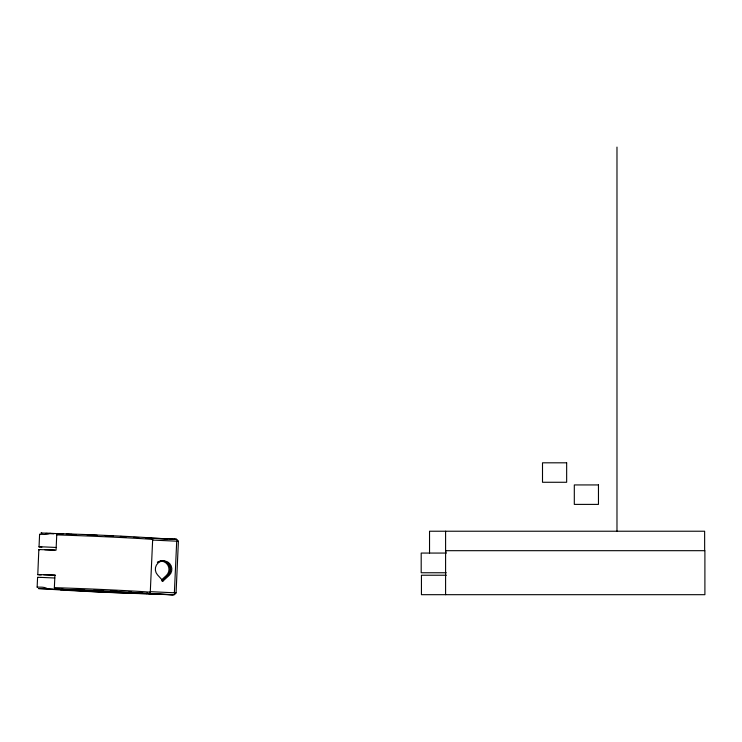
<?xml version="1.0" encoding="UTF-8"?>
<svg xmlns="http://www.w3.org/2000/svg" width="742" height="742" viewBox="0 0 742 742"><rect width="100%" height="100%" fill="white"/><g stroke="black" fill="none" stroke-linecap="round" stroke-linejoin="round"><path stroke-width="1.11" d="M37.508 587.135A6.585 1.039 47.1 0 0 37.313 587.145A7.003 0.556 45 0 0 37.146 587.126L37.582 577.35A6.65 0.547 -42.6 0 0 37.749 577.341A6.632 1.03 -42 0 0 38.046 577.35A6.613 1.493 -40.6 0 0 38.501 577.322A6.604 1.938 -39.2 0 0 39.066 577.332A6.595 2.365 -37.7 0 0 39.734 577.359A6.622 2.792 -35.9 0 0 40.522 577.387M39.502 574.772A6.604 2.309 -39.2 0 1 38.881 574.725A6.622 1.874 -40.6 0 1 38.389 574.679A6.595 1.391 -41.3 0 1 38.018 574.642A6.604 0.918 -41.9 0 1 37.786 574.605L38.834 549.59A6.669 0.547 -42.4 0 0 39.011 549.572A6.65 1.03 -41.8 0 0 39.298 549.581A6.632 1.493 -40.5 0 0 39.762 549.562A6.622 1.938 -39.1 0 0 40.328 549.562A6.613 2.365 -37.5 0 0 40.986 549.599A6.641 2.792 -35.7 0 0 41.784 549.627A6.622 3.163 -33.3 0 0 42.665 549.674A6.65 3.506 -30.2 0 0 43.676 549.674L56.058 550.147L56.744 534.871L57.653 533.535L77.558 534.249A47.256 0.631 2.6 0 1 124.61 536.327A47.256 0.631 2.6 0 1 151.396 538.052L176.55 539.248L178.405 541.298L176.067 592.904L174.036 594.778L100.801 592.014L60.213 589.621L61.809 589.547L62.643 588.554M41.914 547.086L41.515 547.039A6.678 2.745 -37 0 1 40.773 546.993A6.622 2.309 -39 0 1 40.142 546.956A6.641 1.874 -40.4 0 1 39.651 546.91A6.613 1.391 -41.1 0 1 39.28 546.873A6.622 0.918 -41.7 0 1 39.038 546.845L39.595 534.314A6.585 0.779 -41.9 0 0 39.836 534.296A6.595 1.252 -41.2 0 0 40.198 534.296A7.003 1.744 -37.8 0 0 40.699 534.323L42.915 534.37A6.604 3.33 -31.9 0 0 43.852 534.398A6.65 3.682 -28.8 0 0 44.882 534.435L46.579 534.323A9.924 5.602 -27.5 0 0 50.178 533.275L61.938 533.869M143.289 593.424L55.149 589.065L54.361 587.627L54.927 575.133L42.535 574.679A6.622 3.515 -30.5 0 1 41.543 574.642M55.149 589.065L75.044 589.779A47.256 0.631 2.6 0 1 122.096 591.856A47.256 0.631 2.6 0 1 148.892 593.581L150.274 592.246L152.666 539.499L151.414 538.071M175.177 593.832L174.379 592.793L176.707 541.196L177.607 540.269M37.119 587.107L37.443 587.089A6.604 1.382 46.5 0 1 37.823 587.107L40.532 587.154A6.595 3.46 37.8 0 1 41.459 587.182A6.632 3.803 34.6 0 1 42.498 587.228L44.177 587.46A9.924 5.788 33.2 0 1 47.664 588.796L59.425 589.398M47.664 588.805L38.417 588.545L65.982 590.298A47.256 0.631 2.6 0 0 110.502 592.515A47.256 0.631 2.6 0 0 146.35 593.73L147.194 592.923M162.136 580.392L167.794 575.18A8.338 8.264 86.7 0 0 160.56 561.091M161.728 579.752L166.301 575.542A8.338 8.273 86.7 0 0 160.244 561.054M163.064 580.995L169.176 575.384A8.338 8.273 86.7 0 0 169.705 563.605A8.338 8.273 86.7 0 0 158.027 563.057A8.338 8.273 86.7 0 0 157.49 574.837L163.064 580.995L161.886 581.06L168.304 575.143A8.338 8.264 86.7 0 0 159.4 561.518M37.684 574.596L37.703 574.577A6.65 0.547 -42.6 0 0 37.879 574.568A6.632 1.03 -41.9 0 0 38.167 574.577A6.604 1.484 -40.6 0 0 38.63 574.549A6.604 1.938 -39.1 0 0 39.215 574.531A6.604 2.365 -37.5 0 0 39.873 574.568A6.613 2.782 -35.7 0 0 40.662 574.596M38.936 546.826L38.964 546.808A6.669 0.547 -42.5 0 0 39.131 546.808A6.641 1.03 -41.8 0 0 39.419 546.817A6.613 1.484 -40.3 0 0 39.883 546.789A6.622 1.929 -38.8 0 0 40.476 546.761A6.632 2.374 -37.6 0 0 41.116 546.817A6.659 2.801 -35.8 0 0 41.904 546.845A6.632 3.172 -33.3 0 0 42.786 546.891A6.641 3.497 -30.2 0 0 43.806 546.9L56.169 547.466M39.502 534.351L39.549 534.333A6.548 0.668 -41.9 0 0 39.706 534.361L40.012 534.398A6.567 1.623 -40.9 0 0 40.43 534.453M37.61 577.397L37.657 577.387A6.604 0.918 -41.6 0 0 37.953 577.359A6.613 1.401 -41.4 0 0 38.269 577.443M38.862 549.637L38.909 549.627A6.622 0.918 -41.5 0 0 39.215 549.59M71.056 534.444L76.278 534.63M174.185 539.378L175.112 539.332M176.55 539.248L145.645 537.894M177.477 541.354L178.405 541.298M175.14 592.96L176.067 592.904M172.598 594.861L146.545 593.73M445.599 550.685L704.9 550.685L704.9 594.685L421.437 594.685L421.437 575.226L446.369 575.226M446.276 553.068L421.196 553.068L421.196 572.759L446.276 572.759M87.185 534.936L97.239 535.316M50.178 533.275L40.931 533.016L41.775 533.118M56.744 534.871L76.704 535.585A48.638 0.649 2.6 0 1 152.054 539.406L152.666 539.499M54.361 587.627L74.321 588.341A48.638 0.649 2.6 0 1 149.661 592.162L150.274 592.246M44.733 549.739L54.806 550.184M43.602 574.725L55.474 575.254M105.002 535.659L113.517 536.067M133.606 537.375L138.726 537.57M151.34 538.312L148.864 538.2A47.256 0.631 2.6 0 1 145.46 538.145M155.913 538.525L167.33 539.063M152.555 540.065L176.707 541.196M150.227 591.662L174.379 592.793M148.91 593.591L174.036 594.778M54.787 578.009L42.415 577.452A6.622 3.506 -30.4 0 1 41.431 577.406M120.38 536.42L126.298 536.772M45.856 533.377L53.786 533.86M41.098 574.874L40.263 574.809A6.622 2.727 -37.2 0 1 39.53 574.744M57.653 533.535L63.079 533.878M66.335 534.082L71.751 534.416M142.176 592.784L142.779 593.461M704.659 550.685L704.631 531.226L429.535 531.226L429.535 553.068M616.982 147.092L616.982 531.087M445.71 550.685L445.71 553.068M445.599 531.226L445.59 594.685M41.413 577.434A6.604 3.163 -33.4 0 1 40.513 577.406M41.524 574.67A6.622 3.181 -33.6 0 1 40.634 574.633M39.632 549.711A6.659 1.883 -40.5 0 1 39.521 549.692A6.632 1.401 -41.2 0 1 39.15 549.655M157.87 562.315A8.338 8.264 86.7 0 1 158.612 561.88M157.36 562.353A8.338 8.264 86.7 0 1 158.111 561.907M158.899 561.546A8.338 8.264 86.7 0 1 159.715 561.277M131.139 591.81A40.3 0.538 2.6 0 1 129.136 591.745M117.357 591.309A40.3 0.538 2.6 0 1 110.326 591.022M103.008 590.706A40.3 0.538 2.6 0 1 93.585 590.27M84.616 589.825A40.3 0.538 2.6 0 1 79.134 589.528M566.656 462.813L542.504 462.813L542.504 482.272L566.656 482.272L566.656 462.813M598.46 484.934L574.308 484.934L574.308 504.393L598.46 504.393L598.46 484.934"/></g></svg>
